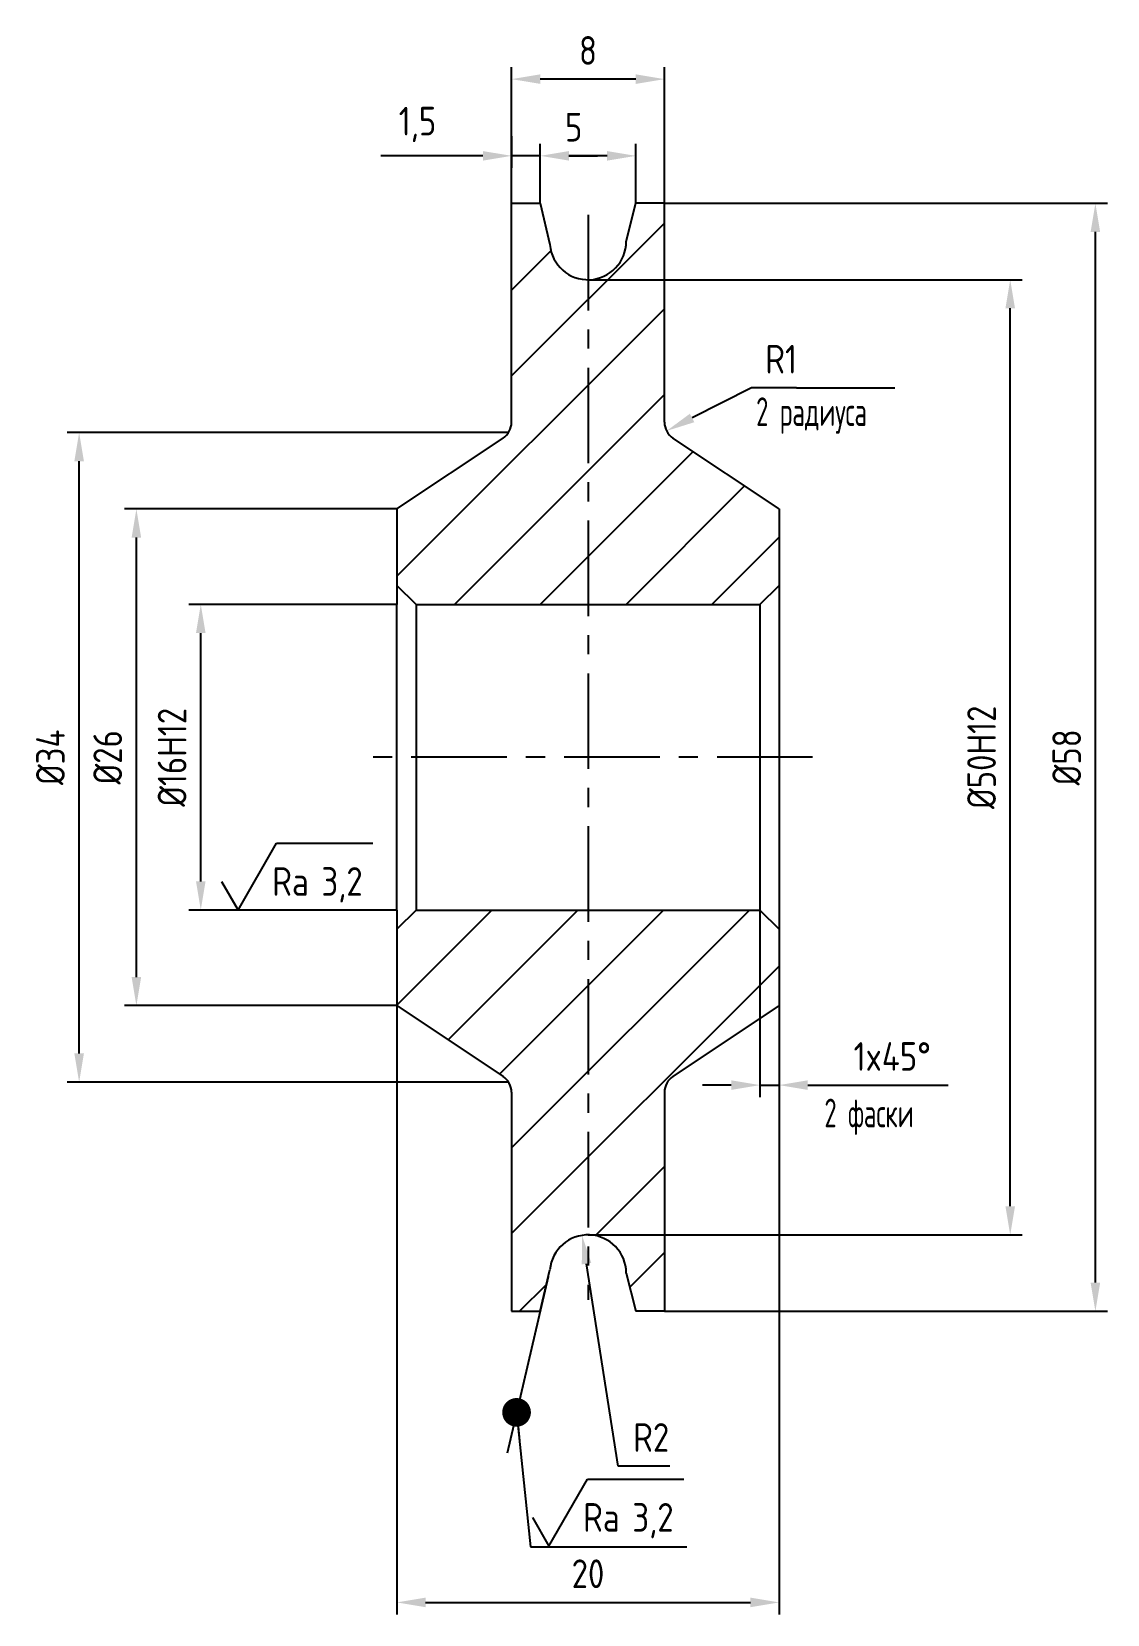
# Model space of a CAD drawing. Header units: millimetres. Extents: x 886.1 to 942.4, y 415.3 to 498.1.
import ezdxf

# ---------------------------------------------------------------- set-up
doc = ezdxf.new("R2010")
doc.units = ezdxf.units.MM
doc.header["$LTSCALE"] = 4
doc.linetypes.add('CENTER', pattern=[2, 1.25, -0.25, 0.25, -0.25])
for name, color, linetype in [('CEN', 5, 'CENTER'), ('Cont', 6, 'Continuous'), ('DIM', 7, 'Continuous'), ('Hatch', 2, 'Continuous'), ('Text', 3, 'Continuous')]:
    doc.layers.add(name, color=color, linetype=linetype)
doc.styles.add('Style1', font='romans.shx', dxfattribs={"width": 0.8})
doc.dimstyles.new('Lin05', dxfattribs={"dimscale": 0.5, "dimtxt": 3, "dimasz": 3, "dimexe": 1.25, "dimexo": 0, "dimgap": 1.5, "dimtad": 1, "dimtxsty": 'Style1', "dimcen": 2.5, "dimclrt": 3, "dimadec": 0, "dimazin": 0, "dimtfac": 1, "dimtmove": 0, "dimatfit": 3, "dimldrblk": 'DOT', "dimfxl": 1, "dimarcsym": 0})
doc.dimstyles.new('Rad05', dxfattribs={"dimscale": 0.5, "dimtxt": 3, "dimasz": 3, "dimexe": 1.25, "dimexo": 0, "dimgap": 1.5, "dimtad": 1, "dimtoh": 1, "dimtxsty": 'Style1', "dimcen": 2.5, "dimclrt": 3, "dimadec": 0, "dimazin": 0, "dimtfac": 1, "dimtmove": 0, "dimatfit": 3, "dimfxl": 1, "dimarcsym": 0})

# ---------------------------------------------------------------- blocks, each defined once
blk = doc.blocks.new('*D6')
at = {"layer": 'DIM', "color": 0, "lineweight": -2, "transparency": 16777216}
for p, q in [((905.181, 447.161), (905.181, 415.299)), ((925.181, 447.161), (925.181, 415.299)), ((906.681, 415.924), (923.681, 415.924))]:
    blk.add_line(p, q, dxfattribs=at)
at = {"layer": 'DIM', "color": 0, "transparency": 16777216}
for points in [[(906.681, 416.174), (906.681, 415.674), (905.181, 415.924)], [(923.681, 416.174), (923.681, 415.674), (925.181, 415.924)]]:
    blk.add_solid(points, dxfattribs=at)
at = {"layer": 'DIM', "color": 3, "transparency": 16777216, "insert": (915.181, 417.424), "char_height": 1.5, "attachment_point": 5, "style": 'Style1'}
blk.add_mtext('20', dxfattribs=at)
blk = doc.blocks.new('_Dot')
at = {"color": 0, "linetype": 'ByBlock', "lineweight": -2}
blk.add_line((-0.5, 0), (-1, 0), dxfattribs=at)
at = {"color": 0, "linetype": 'ByBlock', "const_width": 0.5}
blk.add_lwpolyline([(-0.25, 0, 1), (0.25, 0, 1)], format="xyb", close=True, dxfattribs=at)
blk = doc.blocks.new('*D7')
at = {"layer": 'DIM', "color": 0, "lineweight": -2, "transparency": 16777216}
for p, q in [((919.181, 489.161), (942.358, 489.161)), ((941.733, 432.661), (941.733, 487.661)), ((919.181, 431.161), (942.358, 431.161))]:
    blk.add_line(p, q, dxfattribs=at)
at = {"layer": 'DIM', "color": 0, "transparency": 16777216}
for points in [[(941.483, 487.661), (941.983, 487.661), (941.733, 489.161)], [(941.483, 432.661), (941.983, 432.661), (941.733, 431.161)]]:
    blk.add_solid(points, dxfattribs=at)
at = {"layer": 'DIM', "color": 3, "transparency": 16777216, "insert": (940.233, 460.161), "char_height": 1.5, "attachment_point": 5, "rotation": 90, "style": 'Style1'}
blk.add_mtext('%%c58', dxfattribs=at)
blk = doc.blocks.new('*D8')
at = {"layer": 'DIM', "color": 0, "lineweight": -2, "transparency": 16777216}
for p, q in [((905.181, 473.161), (890.922, 473.161)), ((891.547, 448.661), (891.547, 471.661)), ((905.181, 447.161), (890.922, 447.161))]:
    blk.add_line(p, q, dxfattribs=at)
at = {"layer": 'DIM', "color": 0, "transparency": 16777216}
for points in [[(891.297, 471.661), (891.797, 471.661), (891.547, 473.161)], [(891.297, 448.661), (891.797, 448.661), (891.547, 447.161)]]:
    blk.add_solid(points, dxfattribs=at)
at = {"layer": 'DIM', "color": 3, "transparency": 16777216, "insert": (890.047, 460.161), "char_height": 1.5, "attachment_point": 5, "rotation": 90, "style": 'Style1'}
blk.add_mtext('%%c26', dxfattribs=at)
blk = doc.blocks.new('*D9')
at = {"layer": 'DIM', "color": 0, "lineweight": -2, "transparency": 16777216}
for p, q in [((915.263, 485.163), (937.901, 485.163)), ((937.276, 436.661), (937.276, 483.663)), ((915.181, 435.161), (937.901, 435.161))]:
    blk.add_line(p, q, dxfattribs=at)
at = {"layer": 'DIM', "color": 0, "transparency": 16777216}
for points in [[(937.026, 483.663), (937.526, 483.663), (937.276, 485.163)], [(937.026, 436.661), (937.526, 436.661), (937.276, 435.161)]]:
    blk.add_solid(points, dxfattribs=at)
at = {"layer": 'DIM', "color": 3, "transparency": 16777216, "insert": (935.776, 460.162), "char_height": 1.5, "attachment_point": 5, "rotation": 90, "style": 'Style1'}
blk.add_mtext('%%c50H12', dxfattribs=at)
blk = doc.blocks.new('*D10')
at = {"layer": 'DIM', "color": 0, "lineweight": -2, "transparency": 16777216}
for p, q in [((911.025, 477.161), (887.926, 477.161)), ((888.551, 444.661), (888.551, 475.661)), ((911.025, 443.161), (887.926, 443.161))]:
    blk.add_line(p, q, dxfattribs=at)
at = {"layer": 'DIM', "color": 0, "transparency": 16777216}
for points in [[(888.301, 475.661), (888.801, 475.661), (888.551, 477.161)], [(888.301, 444.661), (888.801, 444.661), (888.551, 443.161)]]:
    blk.add_solid(points, dxfattribs=at)
at = {"layer": 'DIM', "color": 3, "transparency": 16777216, "insert": (887.051, 460.161), "char_height": 1.5, "attachment_point": 5, "rotation": 90, "style": 'Style1'}
blk.add_mtext('%%c34', dxfattribs=at)
blk = doc.blocks.new('*D11')
at = {"layer": 'DIM', "color": 0, "lineweight": -2, "transparency": 16777216}
for p, q in [((916.767, 423.058), (915.103, 433.655)), ((919.459, 423.058), (916.767, 423.058))]:
    blk.add_line(p, q, dxfattribs=at)
at = {"layer": 'DIM', "color": 0, "transparency": 16777216}
blk.add_solid([(915.35, 433.694), (914.856, 433.617), (914.87, 435.137)], dxfattribs=at)
at = {"layer": 'DIM', "color": 3, "transparency": 16777216, "insert": (918.488, 424.558), "char_height": 1.5, "attachment_point": 5, "style": 'Style1'}
blk.add_mtext('R2', dxfattribs=at)
blk = doc.blocks.new('*D12')
at = {"layer": 'DIM', "color": 0, "lineweight": -2, "transparency": 16777216}
for p, q in [((905.181, 468.161), (894.292, 468.161)), ((894.917, 453.661), (894.917, 466.661)), ((905.181, 452.161), (894.292, 452.161))]:
    blk.add_line(p, q, dxfattribs=at)
at = {"layer": 'DIM', "color": 0, "transparency": 16777216}
for points in [[(894.667, 466.661), (895.167, 466.661), (894.917, 468.161)], [(894.667, 453.661), (895.167, 453.661), (894.917, 452.161)]]:
    blk.add_solid(points, dxfattribs=at)
at = {"layer": 'DIM', "color": 3, "transparency": 16777216, "insert": (893.417, 460.161), "char_height": 1.5, "attachment_point": 5, "rotation": 90, "style": 'Style1'}
blk.add_mtext('%%c16H12', dxfattribs=at)
blk = doc.blocks.new('sherISO_04')
at = {"layer": 'Text'}
blk.add_line((4.04, 7), (14.12, 7), dxfattribs=at)
blk.add_lwpolyline([(-1.73, 3), (0, 0), (4.04, 7)], dxfattribs=at)
at = {"layer": 'Text', "style": 'Style1', "width": 0.8}
blk.add_text('Ra', height=3, dxfattribs=at).set_placement((3.58, 1.5))
blk.add_attdef('3,2', (8.73, 1.5), '', height=3, dxfattribs=at)
blk = doc.blocks.new('*D14')
at = {"layer": 'DIM', "color": 0, "lineweight": -2, "transparency": 16777216}
for p, q in [((911.181, 489.109), (911.181, 496.286)), ((919.181, 489.161), (919.181, 496.286)), ((917.681, 495.661), (912.681, 495.661))]:
    blk.add_line(p, q, dxfattribs=at)
at = {"layer": 'DIM', "color": 0, "transparency": 16777216}
for points in [[(912.681, 495.911), (912.681, 495.411), (911.181, 495.661)], [(917.681, 495.911), (917.681, 495.411), (919.181, 495.661)]]:
    blk.add_solid(points, dxfattribs=at)
at = {"layer": 'DIM', "color": 3, "transparency": 16777216, "insert": (915.181, 497.161), "char_height": 1.5, "attachment_point": 5, "style": 'Style1'}
blk.add_mtext('8', dxfattribs=at)
blk = doc.blocks.new('*D15')
at = {"layer": 'DIM', "color": 0, "lineweight": -2, "transparency": 16777216}
for p, q in [((912.681, 489.161), (912.681, 492.27)), ((917.681, 489.161), (917.681, 492.27)), ((916.181, 491.645), (914.181, 491.645))]:
    blk.add_line(p, q, dxfattribs=at)
at = {"layer": 'DIM', "color": 0, "transparency": 16777216}
for points in [[(914.181, 491.895), (914.181, 491.395), (912.681, 491.645)], [(916.181, 491.895), (916.181, 491.395), (917.681, 491.645)]]:
    blk.add_solid(points, dxfattribs=at)
at = {"layer": 'DIM', "color": 3, "transparency": 16777216, "insert": (914.431, 493.145), "char_height": 1.5, "attachment_point": 5, "style": 'Style1'}
blk.add_mtext('5', dxfattribs=at)
blk = doc.blocks.new('*D16')
at = {"layer": 'DIM', "color": 0, "lineweight": -2, "transparency": 16777216}
for p, q in [((911.181, 492.67), (911.181, 491.02)), ((912.681, 491.645), (912.681, 492.27)), ((909.681, 491.645), (904.338, 491.645)), ((912.681, 491.645), (911.181, 491.645)), ((914.181, 491.645), (915.681, 491.645))]:
    blk.add_line(p, q, dxfattribs=at)
at = {"layer": 'DIM', "color": 0, "transparency": 16777216}
for points in [[(909.681, 491.895), (909.681, 491.395), (911.181, 491.645)], [(914.181, 491.895), (914.181, 491.395), (912.681, 491.645)]]:
    blk.add_solid(points, dxfattribs=at)
at = {"layer": 'DIM', "color": 3, "transparency": 16777216, "insert": (906.259, 493.287), "char_height": 1.5, "attachment_point": 5, "style": 'Style1'}
blk.add_mtext('1,5', dxfattribs=at)
blk = doc.blocks.new('*D17')
at = {"layer": 'DIM', "color": 0, "lineweight": -2, "transparency": 16777216}
for p, q in [((924.181, 454.948), (924.181, 442.377)), ((925.181, 454.948), (925.181, 442.377)), ((922.681, 443.002), (921.181, 443.002)), ((924.181, 443.002), (925.181, 443.002)), ((926.681, 443.002), (934.023, 443.002))]:
    blk.add_line(p, q, dxfattribs=at)
at = {"layer": 'DIM', "color": 0, "transparency": 16777216}
for points in [[(922.681, 443.252), (922.681, 442.752), (924.181, 443.002)], [(926.681, 443.252), (926.681, 442.752), (925.181, 443.002)]]:
    blk.add_solid(points, dxfattribs=at)
at = {"layer": 'DIM', "color": 3, "transparency": 16777216, "insert": (931.102, 444.502), "char_height": 1.5, "attachment_point": 5, "style": 'Style1'}
blk.add_mtext('1x45°', dxfattribs=at)
blk = doc.blocks.new('*D18')
at = {"layer": 'DIM', "color": 0, "lineweight": -2, "transparency": 16777216}
for p, q in [((923.736, 479.501), (920.626, 477.923)), ((926.086, 479.501), (923.736, 479.501))]:
    blk.add_line(p, q, dxfattribs=at)
at = {"layer": 'DIM', "color": 0, "transparency": 16777216}
blk.add_solid([(920.513, 478.146), (920.74, 477.7), (919.289, 477.244)], dxfattribs=at)
at = {"layer": 'DIM', "color": 3, "transparency": 16777216, "insert": (925.286, 481.001), "char_height": 1.5, "attachment_point": 5, "style": 'Style1'}
blk.add_mtext('R1', dxfattribs=at)

msp = doc.modelspace()

# ---------------------------------------------------------------- hatches: boundary and pattern name
at = {"layer": 'Hatch'}
h = msp.add_hatch(dxfattribs=at)
h.set_pattern_fill('ANSI31', color=256, style=0)
h.paths.add_polyline_path([(919.626, 476.865, -0.250765), (919.181, 477.697), (919.181, 489.161), (917.681, 489.161), (917.181, 487.161, -0.414214), (915.181, 485.161), (915.181, 468.161), (924.181, 468.161), (925.181, 469.161), (925.181, 473.161)])
h.paths.add_polyline_path([(915.181, 485.161, -0.390388), (913.187, 486.998), (912.681, 489.161), (911.181, 489.161), (911.181, 477.697, -0.250765), (910.735, 476.865), (905.181, 473.161), (905.181, 469.161), (906.181, 468.161), (915.181, 468.161)])
h.paths.add_polyline_path([(915.181, 435.161, -0.414214), (917.181, 433.161), (917.681, 431.161), (919.181, 431.161), (919.181, 442.626, -0.250765), (919.626, 443.458), (925.181, 447.161), (925.181, 451.161), (924.181, 452.161), (915.181, 452.161)])
h.paths.add_polyline_path([(910.735, 443.458, -0.250765), (911.181, 442.626), (911.181, 431.161), (912.681, 431.161), (913.187, 433.325, -0.390388), (915.181, 435.161), (915.181, 452.161), (906.181, 452.161), (905.181, 451.161), (905.181, 447.161)])

# ---------------------------------------------------------------- linework, layer by layer
at = {"layer": 'CEN'}
for p, q in [((915.181, 488.555), (915.181, 431.768)), ((926.935, 460.161), (903.427, 460.161))]:
    msp.add_line(p, q, dxfattribs=at)
at = {"layer": 'Cont'}
for p, q in [((911.181, 489.161), (912.681, 489.161)), ((911.181, 477.697), (911.181, 489.161)), ((912.681, 489.161), (913.187, 486.998)), ((917.181, 487.161), (917.681, 489.161)), ((919.181, 489.161), (917.681, 489.161)), ((919.181, 477.697), (919.181, 489.161)), ((905.181, 473.161), (910.735, 476.865)), ((925.181, 473.161), (919.626, 476.865)), ((905.181, 473.161), (905.181, 468.161)), ((925.181, 473.161), (925.181, 468.161)), ((906.181, 468.161), (905.181, 469.161)), ((924.181, 468.161), (925.181, 469.161)), ((905.181, 452.161), (905.181, 468.161)), ((906.181, 468.161), (924.181, 468.161)), ((906.181, 468.161), (906.181, 452.161)), ((924.181, 468.161), (924.181, 452.161)), ((925.181, 468.161), (925.181, 452.161)), ((905.181, 452.161), (905.181, 447.161)), ((906.181, 452.161), (905.181, 451.161)), ((906.181, 452.161), (924.181, 452.161)), ((924.181, 452.161), (925.181, 451.161)), ((925.181, 452.161), (925.181, 447.161)), ((905.181, 447.161), (910.735, 443.458)), ((925.181, 447.161), (919.626, 443.458)), ((911.181, 442.626), (911.181, 431.161)), ((919.181, 442.626), (919.181, 431.161)), ((912.681, 431.161), (913.187, 433.325)), ((917.181, 433.161), (917.681, 431.161)), ((911.181, 431.161), (912.681, 431.161)), ((919.181, 431.161), (917.681, 431.161))]:
    msp.add_line(p, q, dxfattribs=at)
for centre, radius, start, end in [((915.181, 487.161), 2, 184.69965, 0), ((910.181, 477.697), 1, 303.69007, 0), ((920.181, 477.697), 1, 180, 236.30993), ((910.181, 442.626), 1, 0, 56.30993), ((920.181, 442.626), 1, 123.69007, 180), ((915.181, 433.161), 2, 0, 175.30035)]:
    msp.add_arc(centre, radius, start, end, dxfattribs=at)
at = {"layer": 'DIM'}
for p, q in [((926.086, 479.501), (931.239, 479.501)), ((913.104, 432.968), (910.944, 423.744))]:
    msp.add_line(p, q, dxfattribs=at)

# ---------------------------------------------------------------- block references
at = {"layer": 'DIM', "xscale": 0.5, "yscale": 0.5, "zscale": 0.5}
for p in [(896.865, 452.161), (913.136, 418.876)]:
    msp.add_blockref('sherISO_04', p, dxfattribs=at).add_auto_attribs({'3,2': '3,2'})

# ---------------------------------------------------------------- texts
at = {"layer": 'DIM', "color": 3, "style": 'Style1', "width": 0.6}
for s, p in [('2 радиуса', (923.98, 477.505)), ('2 фаски', (927.551, 440.793))]:
    msp.add_text(s, height=1.5, dxfattribs=at).set_placement(p)

# ---------------------------------------------------------------- dimensions: what is measured, and where the dimension line sits
at = {"layer": 'DIM'}
for base, p1, p2, override, picture, middle in [((911.181, 495.661), (919.181, 489.161), (911.181, 489.109), {"dimdec": 0}, '*D14', (915.181, 495.661)), ((912.681, 491.645), (917.681, 489.161), (912.681, 489.161), {"dimsah": 1}, '*D15', (914.431, 491.645))]:
    dim = msp.add_linear_dim(base=base, p1=p1, p2=p2, dimstyle='Lin05', override=override, dxfattribs=at)
    dim.commit()
    dim.dimension.update_dxf_attribs({"geometry": picture, "text_midpoint": middle, "dimtype": 160})
dim = msp.add_linear_dim(base=(911.181, 491.645), p1=(912.681, 491.645), p2=(911.181, 492.67), dimstyle='Lin05', override={"dimdec": 1}, dxfattribs=at)
dim.commit()
dim.dimension.update_dxf_attribs({"geometry": '*D16', "text_midpoint": (906.259, 493.287)})
for base, p1, p2, text, picture, middle in [((941.733, 489.161), (919.181, 431.161), (919.181, 489.161), '%%c<>', '*D7', (940.233, 460.161)), ((937.276, 485.163), (915.181, 435.161), (915.263, 485.163), '%%c<>H12', '*D9', (935.776, 460.162)), ((891.547, 473.161), (905.181, 447.161), (905.181, 473.161), '%%c<>', '*D8', (890.047, 460.161))]:
    dim = msp.add_linear_dim(base=base, p1=p1, p2=p2, angle=90, text=text, dimstyle='Lin05', dxfattribs=at)
    dim.commit()
    dim.dimension.update_dxf_attribs({"geometry": picture, "text_midpoint": middle})
dim = msp.add_radius_dim(center=(920.181, 477.697), mpoint=(919.289, 477.244), dimstyle='Rad05', override={"dimtmove": 1}, dxfattribs=at)
dim.commit()
dim.dimension.update_dxf_attribs({"geometry": '*D18', "text_midpoint": (923.736, 479.501), "dimtype": 164})
dim = msp.add_linear_dim(base=(888.551, 477.161), p1=(911.025, 443.161), p2=(911.025, 477.161), angle=90, text='%%c<>', dimstyle='Lin05', override={"dimdec": 0}, dxfattribs=at)
dim.commit()
dim.dimension.update_dxf_attribs({"geometry": '*D10', "text_midpoint": (887.051, 460.161)})
dim = msp.add_linear_dim(base=(894.917, 468.161), p1=(905.181, 452.161), p2=(905.181, 468.161), angle=90, text='%%c<>H12', dimstyle='Lin05', dxfattribs=at)
dim.commit()
dim.dimension.update_dxf_attribs({"geometry": '*D12', "text_midpoint": (894.917, 460.161), "dimtype": 160})
dim = msp.add_linear_dim(base=(924.181, 443.002), p1=(925.181, 454.948), p2=(924.181, 454.948), text='<>x45°', dimstyle='Lin05', dxfattribs=at)
dim.commit()
dim.dimension.update_dxf_attribs({"geometry": '*D17', "text_midpoint": (931.102, 443.002), "dimtype": 160})
dim = msp.add_linear_dim(base=(925.181, 415.924), p1=(905.181, 447.161), p2=(925.181, 447.161), dimstyle='Lin05', dxfattribs=at)
dim.commit()
dim.dimension.update_dxf_attribs({"geometry": '*D6', "text_midpoint": (915.181, 417.424)})
dim = msp.add_radius_dim(center=(915.181, 433.161), mpoint=(914.87, 435.137), dimstyle='Rad05', dxfattribs=at)
dim.commit()
dim.dimension.update_dxf_attribs({"geometry": '*D11', "text_midpoint": (918.488, 423.058), "dimtype": 164})

# ---------------------------------------------------------------- leaders
msp.add_leader([(911.442, 425.872), (912.165, 418.832), (920.351, 418.832)], dimstyle='Lin05', dxfattribs=at)

doc.saveas('drawing.dxf')
